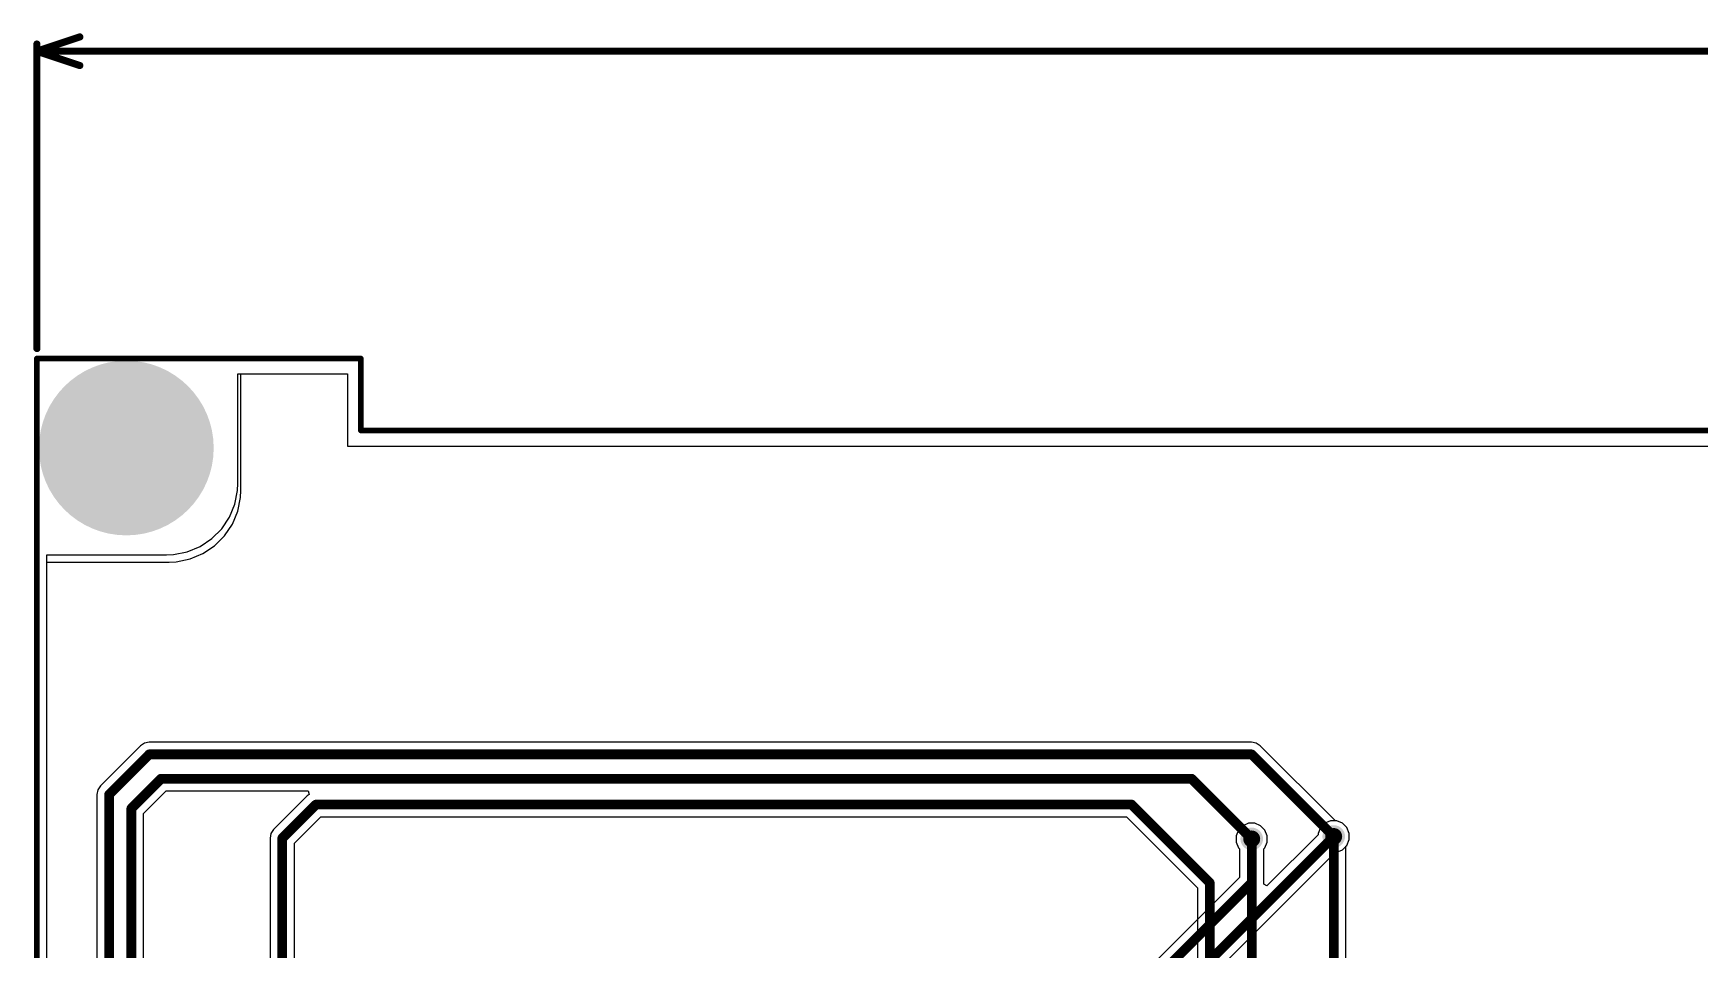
# Model space of a CAD drawing. Header units: millimetres. Extents: x 0 to 174, y 0 to 132.
# Drawn here: x -0.1 to 59, y 99 to 131.5 of the extents above; entities that cross this region are included whole.
import ezdxf

# ---------------------------------------------------------------- set-up
doc = ezdxf.new("R2010")
doc.units = ezdxf.units.MM
for name, color, linetype in [('BottomLayer', 5, 'Continuous'), ('BottomSolder', 6, 'Continuous'), ('Mechanical2', 216, 'Continuous'), ('MultiLayer', 9, 'Continuous'), ('PadHoleLayer', 156, 'Continuous'), ('TopLayer', 1, 'Continuous'), ('TopSolder', 216, 'Continuous'), ('ViaHoleLayer', 16, 'Continuous')]:
    doc.layers.add(name, color=color, linetype=linetype)

msp = doc.modelspace()

# ---------------------------------------------------------------- hatches: boundary and pattern name
at = {"layer": 'BottomLayer'}
h = msp.add_hatch(color=5, dxfattribs=at)
edge = h.paths.add_edge_path()
edge.add_arc((3.175, 116.825), 3, 0, 360)
h = msp.add_hatch(color=5, dxfattribs=at)
edge = h.paths.add_edge_path()
edge.add_arc((43.129, 102.946), 0.3, 0, 360)
h = msp.add_hatch(color=5, dxfattribs=at)
edge = h.paths.add_edge_path()
edge.add_arc((46.04, 103.032), 0.3, 0, 360)
at = {"layer": 'BottomSolder'}
h = msp.add_hatch(color=6, dxfattribs=at)
edge = h.paths.add_edge_path()
edge.add_arc((3.175, 116.825), 3.102, 0, 360)
h = msp.add_hatch(color=6, dxfattribs=at)
edge = h.paths.add_edge_path()
edge.add_arc((43.129, 102.946), 0.402, 0, 360)
h = msp.add_hatch(color=6, dxfattribs=at)
edge = h.paths.add_edge_path()
edge.add_arc((46.04, 103.032), 0.402, 0, 360)
at = {"layer": 'MultiLayer'}
h = msp.add_hatch(color=9, dxfattribs=at)
edge = h.paths.add_edge_path()
edge.add_arc((3.175, 116.825), 3, 0, 360)
at = {"layer": 'PadHoleLayer'}
h = msp.add_hatch(color=156, dxfattribs=at)
edge = h.paths.add_edge_path()
edge.add_arc((3.175, 116.825), 2, 0, 360)
at = {"layer": 'TopLayer'}
h = msp.add_hatch(color=1, dxfattribs=at)
edge = h.paths.add_edge_path()
edge.add_arc((3.175, 116.825), 3, 0, 360)
h = msp.add_hatch(color=1, dxfattribs=at)
edge = h.paths.add_edge_path()
edge.add_arc((43.129, 102.946), 0.3, 0, 360)
h = msp.add_hatch(color=1, dxfattribs=at)
edge = h.paths.add_edge_path()
edge.add_arc((46.04, 103.032), 0.3, 0, 360)
at = {"layer": 'TopSolder'}
h = msp.add_hatch(color=216, dxfattribs=at)
edge = h.paths.add_edge_path()
edge.add_arc((3.175, 116.825), 3.102, 0, 360)
h = msp.add_hatch(color=216, dxfattribs=at)
edge = h.paths.add_edge_path()
edge.add_arc((43.129, 102.946), 0.402, 0, 360)
h = msp.add_hatch(color=216, dxfattribs=at)
edge = h.paths.add_edge_path()
edge.add_arc((46.04, 103.032), 0.402, 0, 360)
at = {"layer": 'ViaHoleLayer'}
h = msp.add_hatch(color=16, dxfattribs=at)
edge = h.paths.add_edge_path()
edge.add_arc((43.129, 102.946), 0.15, 0, 360)
h = msp.add_hatch(color=16, dxfattribs=at)
edge = h.paths.add_edge_path()
edge.add_arc((46.04, 103.032), 0.15, 0, 360)

# ---------------------------------------------------------------- linework, layer by layer
at = {"layer": 'BottomLayer'}
for p, q in [((7.239, 115.316), (7.239, 119.456)), ((7.239, 119.456), (11.024, 119.456)), ((11.024, 119.456), (11.024, 116.891)), ((11.024, 116.891), (61.087, 116.891)), ((7.13, 114.579), (7.227, 115.067)), ((7.227, 115.067), (7.239, 115.316)), ((6.939, 114.119), (7.13, 114.579)), ((6.31, 113.353), (6.662, 113.705)), ((6.662, 113.705), (6.939, 114.119)), ((5.436, 112.885), (5.896, 113.076)), ((5.896, 113.076), (6.31, 113.353)), ((0.356, 92.993), (0.356, 112.776)), ((0.356, 112.776), (4.699, 112.776)), ((4.699, 112.776), (4.948, 112.788)), ((4.699, 112.776), (4.699, 112.776)), ((4.948, 112.788), (5.436, 112.885)), ((45.93, 103.586), (45.727, 103.502)), ((46.151, 103.586), (45.93, 103.586)), ((46.354, 103.502), (46.151, 103.586)), ((42.66, 103.26), (42.575, 103.056)), ((42.575, 103.056), (42.575, 102.836)), ((42.815, 103.416), (42.66, 103.26)), ((43.019, 103.5), (42.815, 103.416)), ((43.239, 103.5), (43.019, 103.5)), ((43.443, 103.416), (43.239, 103.5)), ((43.599, 103.26), (43.443, 103.416)), ((43.683, 103.056), (43.599, 103.26)), ((45.486, 103.094), (43.67, 101.277)), ((43.683, 102.836), (43.683, 103.056)), ((45.571, 103.346), (45.486, 103.143)), ((45.486, 103.143), (45.486, 103.094)), ((45.727, 103.502), (45.571, 103.346)), ((46.51, 103.346), (46.354, 103.502)), ((46.594, 103.143), (46.51, 103.346)), ((46.594, 102.922), (46.594, 103.143)), ((36.097, 92.473), (46.102, 102.478)), ((42.575, 102.836), (42.66, 102.632)), ((42.66, 102.632), (42.694, 102.598)), ((42.694, 102.598), (42.694, 101.577)), ((43.564, 102.598), (43.599, 102.632)), ((43.564, 101.397), (43.564, 102.598)), ((43.599, 102.632), (43.683, 102.836)), ((46.102, 102.478), (46.151, 102.478)), ((46.151, 102.478), (46.354, 102.563)), ((46.354, 102.563), (46.51, 102.718)), ((46.51, 102.718), (46.594, 102.922)), ((42.694, 101.577), (34.49, 93.373)), ((43.553, 101.34), (43.564, 101.397)), ((43.67, 101.277), (43.553, 101.34))]:
    msp.add_line(p, q, dxfattribs=at)
at = {"layer": 'BottomLayer', "const_width": 0.345}
for points in [[(35.662, 92.654), (46.04, 103.032)], [(43.129, 101.397), (43.129, 102.946)], [(34.798, 93.066), (43.129, 101.397)]]:
    msp.add_lwpolyline(points, dxfattribs=at)
at = {"layer": 'BottomLayer', "const_width": 0.173}
for points in [[(43.043, 102.946, 1), (43.216, 102.946, 1)], [(45.954, 103.032, 1), (46.127, 103.032, 1)], [(43.043, 101.397, 1), (43.216, 101.397, 1)], [(43.043, 101.397, 1), (43.216, 101.397, 1)]]:
    msp.add_lwpolyline(points, format="xyb", close=True, dxfattribs=at)
at = {"layer": 'Mechanical2'}
for points, const_width in [([(0, 130.912), (1.524, 131.42)], 0.254), ([(0, 120.356), (0, 131.166)], 0.254), ([(0, 130.912), (1.524, 130.404)], 0.254), ([(0, 130.912), (71.697, 130.912)], 0.254), ([(0, 120), (11.5, 120)], 0.203), ([(0, 0), (0, 120)], 0.203), ([(11.5, 117.45), (11.5, 120)], 0.203), ([(11.5, 117.45), (60.5, 117.45)], 0.203)]:
    msp.add_lwpolyline(points, dxfattribs=dict(at, const_width=const_width))
for points, const_width in [([(1.461, 131.42, 1), (1.588, 131.42, 1)], 0.127), ([(-0.063, 131.166, 1), (0.064, 131.166, 1)], 0.127), ([(-0.063, 130.912, 1), (0.064, 130.912, 1)], 0.127), ([(-0.063, 130.912, 1), (0.064, 130.912, 1)], 0.127), ([(-0.063, 130.912, 1), (0.064, 130.912, 1)], 0.127), ([(1.461, 130.404, 1), (1.588, 130.404, 1)], 0.127), ([(-0.063, 120.356, 1), (0.064, 120.356, 1)], 0.127), ([(-0.051, 120, 1), (0.051, 120, 1)], 0.102), ([(-0.051, 120, 1), (0.051, 120, 1)], 0.102), ([(11.449, 120, 1), (11.551, 120, 1)], 0.102), ([(11.449, 120, 1), (11.551, 120, 1)], 0.102), ([(11.449, 117.45, 1), (11.551, 117.45, 1)], 0.102), ([(11.449, 117.45, 1), (11.551, 117.45, 1)], 0.102)]:
    msp.add_lwpolyline(points, format="xyb", close=True, dxfattribs=dict(at, const_width=const_width))
at = {"layer": 'TopLayer'}
for p, q in [((7.137, 115.57), (7.137, 119.456)), ((7.137, 119.456), (11.024, 119.456)), ((11.024, 119.456), (11.024, 116.891)), ((11.024, 116.891), (61.087, 116.891)), ((7.125, 115.321), (7.137, 115.57)), ((7.137, 115.57), (7.137, 115.57)), ((6.837, 114.373), (7.028, 114.833)), ((7.028, 114.833), (7.125, 115.321)), ((6.561, 113.959), (6.837, 114.373)), ((5.795, 113.33), (6.209, 113.607)), ((6.209, 113.607), (6.561, 113.959)), ((0.356, 78.333), (0.356, 113.03)), ((0.356, 113.03), (4.597, 113.03)), ((4.597, 113.03), (4.846, 113.042)), ((4.846, 113.042), (5.335, 113.139)), ((5.335, 113.139), (5.795, 113.33)), ((3.679, 106.256), (2.257, 104.835)), ((3.82, 106.351), (3.679, 106.256)), ((3.987, 106.384), (3.82, 106.351)), ((43.124, 106.384), (3.987, 106.384)), ((43.291, 106.351), (43.124, 106.384)), ((43.432, 106.256), (43.291, 106.351)), ((46.102, 103.586), (43.432, 106.256)), ((2.257, 104.835), (2.163, 104.694)), ((2.163, 104.694), (2.13, 104.527)), ((2.13, 104.527), (2.13, 91.775)), ((3.787, 103.846), (4.589, 104.648)), ((4.589, 104.648), (9.631, 104.648)), ((9.598, 104.473), (8.405, 103.279)), ((9.67, 104.521), (9.598, 104.473)), ((9.631, 104.648), (9.67, 104.521)), ((3.787, 92.2), (3.787, 103.846)), ((9.147, 102.791), (10.086, 103.73)), ((10.086, 103.73), (38.681, 103.73)), ((38.681, 103.73), (41.203, 101.209)), ((46.151, 103.586), (46.102, 103.586)), ((46.354, 103.502), (46.151, 103.586)), ((8.31, 103.138), (8.277, 102.972)), ((8.277, 102.972), (8.277, 97.89)), ((8.405, 103.279), (8.31, 103.138)), ((46.51, 103.346), (46.354, 103.502)), ((46.594, 103.143), (46.51, 103.346)), ((46.594, 102.922), (46.594, 103.143)), ((9.147, 97.89), (9.147, 102.791)), ((46.475, 102.684), (46.51, 102.718)), ((46.475, 88.87), (46.475, 102.684)), ((46.51, 102.718), (46.594, 102.922)), ((41.203, 101.209), (41.203, 88.87))]:
    msp.add_line(p, q, dxfattribs=at)
at = {"layer": 'TopLayer', "const_width": 0.345}
for points in [[(2.565, 104.527), (3.987, 105.949)], [(3.987, 105.949), (43.124, 105.949)], [(43.124, 105.949), (46.04, 103.032)], [(3.352, 104.026), (4.409, 105.083)], [(4.409, 105.083), (40.993, 105.083)], [(40.993, 105.083), (43.129, 102.946)], [(2.565, 91.775), (2.565, 104.527)], [(3.352, 92.019), (3.352, 104.026)], [(8.712, 102.972), (9.906, 104.165)], [(9.906, 104.165), (38.862, 104.165)], [(38.862, 104.165), (41.638, 101.389)], [(8.712, 91.262), (8.712, 102.972)], [(43.129, 88.607), (43.129, 102.946)], [(46.04, 88.171), (46.04, 103.032)], [(41.638, 88.171), (41.638, 101.389)]]:
    msp.add_lwpolyline(points, dxfattribs=at)
at = {"layer": 'TopLayer', "const_width": 0.173}
for points in [[(3.9, 105.949, 1), (4.073, 105.949, 1)], [(3.9, 105.949, 1), (4.073, 105.949, 1)], [(43.038, 105.949, 1), (43.21, 105.949, 1)], [(43.038, 105.949, 1), (43.21, 105.949, 1)], [(4.322, 105.083, 1), (4.495, 105.083, 1)], [(4.322, 105.083, 1), (4.495, 105.083, 1)], [(40.906, 105.083, 1), (41.079, 105.083, 1)], [(40.906, 105.083, 1), (41.079, 105.083, 1)], [(2.479, 104.527, 1), (2.651, 104.527, 1)], [(2.479, 104.527, 1), (2.651, 104.527, 1)], [(3.266, 104.026, 1), (3.438, 104.026, 1)], [(3.266, 104.026, 1), (3.438, 104.026, 1)], [(9.82, 104.165, 1), (9.992, 104.165, 1)], [(9.82, 104.165, 1), (9.992, 104.165, 1)], [(38.775, 104.165, 1), (38.948, 104.165, 1)], [(38.775, 104.165, 1), (38.948, 104.165, 1)], [(8.626, 102.972, 1), (8.799, 102.972, 1)], [(8.626, 102.972, 1), (8.799, 102.972, 1)], [(43.043, 102.946, 1), (43.216, 102.946, 1)], [(43.043, 102.946, 1), (43.216, 102.946, 1)], [(45.954, 103.032, 1), (46.127, 103.032, 1)], [(45.954, 103.032, 1), (46.127, 103.032, 1)], [(41.552, 101.389, 1), (41.724, 101.389, 1)], [(41.552, 101.389, 1), (41.724, 101.389, 1)]]:
    msp.add_lwpolyline(points, format="xyb", close=True, dxfattribs=at)

doc.saveas('drawing.dxf')
